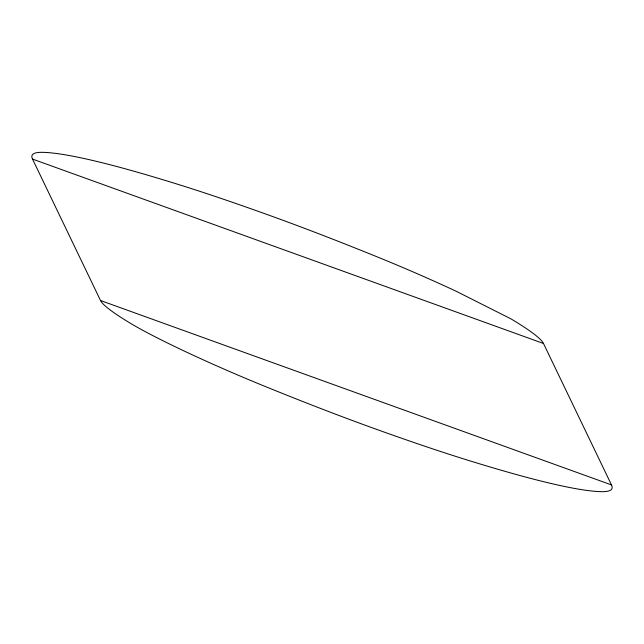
<?xml version="1.0" encoding="UTF-8"?>
<svg xmlns="http://www.w3.org/2000/svg" width="644" height="644" viewBox="0 0 644 644"><rect width="100%" height="100%" fill="white"/><g stroke="black" fill="none" stroke-linecap="round" stroke-linejoin="round"><path stroke-width="0.97" d="M32.514 159.084L543.48 343.485L611.486 484.916A463.921 36.402 23 0 1 600.594 491.654A700.857 54.99 23 0 1 465.169 459.381A463.921 36.402 23 0 1 373.005 428.075A296.216 23.24 23 0 1 265.626 386.642A140.464 11.02 23 0 1 130.998 323.618A296.216 23.24 23 0 1 100.52 300.515L32.514 159.084A463.921 36.402 23 0 1 43.406 152.346A700.857 54.99 23 0 1 178.831 184.619A463.921 36.402 23 0 1 270.995 215.925A296.216 23.24 23 0 1 378.374 257.358A140.464 11.02 23 0 1 456.628 291.474L511.111 318.949A314.53 24.681 23 0 1 543.48 343.485M100.52 300.515L611.486 484.916"/></g></svg>
